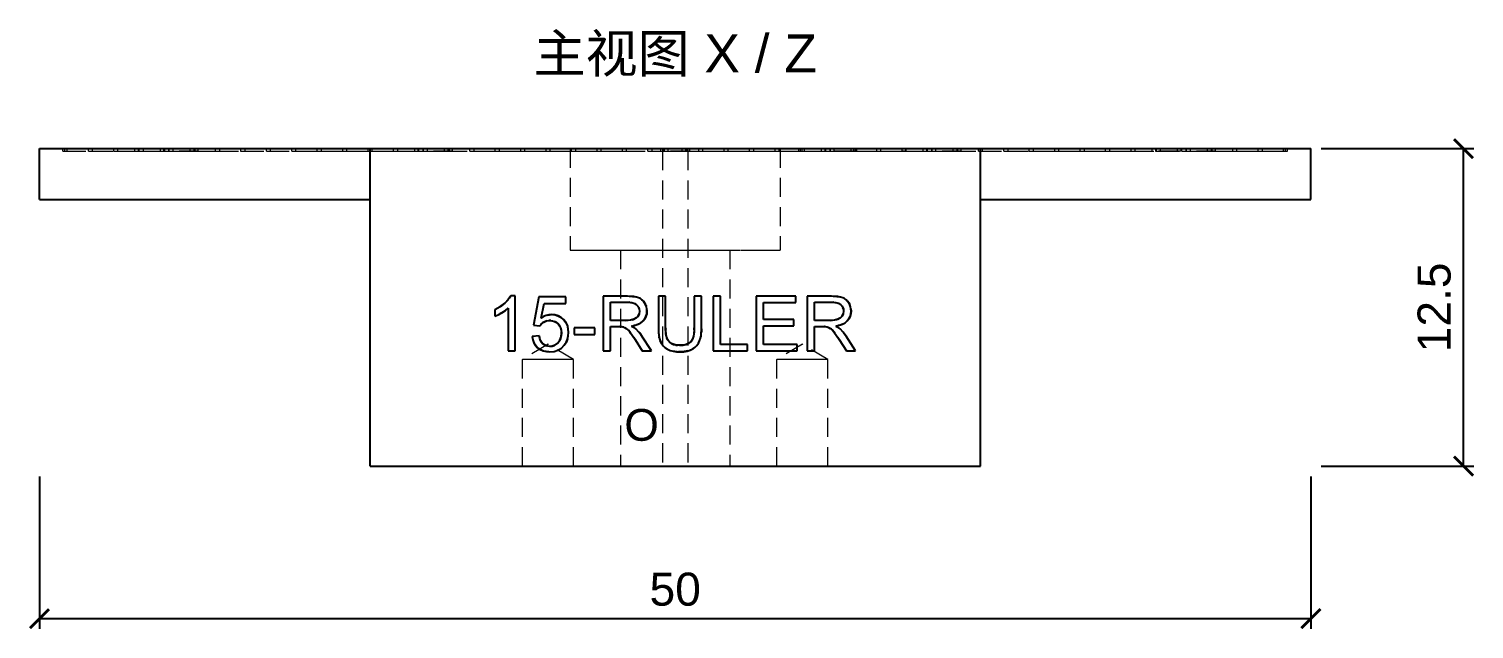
# Model space of a CAD drawing. Header units: millimetres. Extents: x 11 to 336, y 32 to 137.
# Drawn here: x 55.1 to 111.9, y 82.3 to 106 of the extents above; entities that cross this region are included whole.
import ezdxf
from ezdxf.enums import TextEntityAlignment as Align

# ---------------------------------------------------------------- set-up
doc = ezdxf.new("R2010")
doc.units = ezdxf.units.MM
doc.linetypes.add('WP_HIDDEN', pattern=[2.3, 1.5, -0.8])
for name, color, linetype, lineweight in [('ANNOTATIONS', 7, 'CONTINUOUS', 18), ('DIMENSIONS', 7, 'CONTINUOUS', 18), ('HIDDEN', 7, 'WP_HIDDEN', 13), ('VISIBLE', 7, 'CONTINUOUS', 25)]:
    doc.layers.add(name, color=color, linetype=linetype, lineweight=lineweight)
doc.styles.add('CJK', font='Arial Unicode.ttf')
doc.styles.add('OpenSansCondensed-Light', font='OpenSansCondensed-Light.ttf')
doc.dimstyles.new('EZDXF', dxfattribs={"dimtxt": 0.25, "dimasz": 0.175, "dimexe": 0.375, "dimexo": 0.125, "dimgap": 0.1, "dimtad": 1, "dimlfac": 100, "dimzin": 12, "dimdsep": 46, "dimtxsty": 'OpenSansCondensed-Light', "dimblk": 'ARCHTICK', "dimcen": 2.5, "dimazin": 3, "dimtfac": 0.5, "dimtmove": 2, "dimatfit": 3})

# ---------------------------------------------------------------- blocks, each defined once
blk = doc.blocks.new('_ARCHTICK')
at = {"color": 0, "linetype": 'BYBLOCK', "const_width": 0.15}
blk.add_lwpolyline([(-0.5, -0.5), (0.5, 0.5)], dxfattribs=at)

msp = doc.modelspace()

# ---------------------------------------------------------------- linework, layer by layer
at = {"layer": 'HIDDEN', "ltscale": 0.5}
for p, q in [((56.5, 101.25), (56.425, 101.25)), ((56.575, 101.25), (56.425, 101.25)), ((56.425, 101.15), (56.425, 101.25)), ((80.0101, 101.25), (56.5, 101.25)), ((56.5, 101.15), (56.5, 101.25)), ((57.425, 101.25), (56.575, 101.25)), ((56.575, 101.25), (56.575, 101.15)), ((57.575, 101.25), (57.425, 101.25)), ((57.425, 101.15), (57.425, 101.25)), ((58.425, 101.25), (57.575, 101.25)), ((57.575, 101.25), (57.575, 101.15)), ((58.575, 101.25), (58.425, 101.25)), ((58.425, 101.15), (58.425, 101.25)), ((59.425, 101.25), (58.575, 101.25)), ((58.575, 101.25), (58.575, 101.15)), ((60.255, 101.25), (59.255, 101.25)), ((60.395, 101.25), (59.255, 101.25)), ((59.255, 101.15), (59.255, 101.25)), ((60.395, 101.25), (59.395, 101.25)), ((59.395, 101.15), (59.395, 101.25)), ((59.575, 101.25), (59.425, 101.25)), ((59.425, 101.15), (59.425, 101.25)), ((60.425, 101.25), (59.575, 101.25)), ((59.575, 101.25), (59.575, 101.15)), ((60.255, 101.15), (60.255, 101.25)), ((60.395, 101.15), (60.395, 101.25)), ((60.575, 101.25), (60.425, 101.25)), ((60.425, 101.15), (60.425, 101.25)), ((61.425, 101.25), (60.575, 101.25)), ((60.575, 101.25), (60.575, 101.15)), ((61.745, 101.25), (60.605, 101.25)), ((60.605, 101.15), (60.605, 101.25)), ((60.745, 101.25), (60.745, 101.15)), ((61.605, 101.25), (60.745, 101.25)), ((61.575, 101.25), (61.425, 101.25)), ((61.425, 101.15), (61.425, 101.25)), ((62.425, 101.25), (61.575, 101.25)), ((61.575, 101.25), (61.575, 101.15)), ((61.605, 101.25), (61.605, 101.15)), ((61.745, 101.15), (61.745, 101.25)), ((62.575, 101.25), (62.425, 101.25)), ((62.425, 101.15), (62.425, 101.25)), ((63.425, 101.25), (62.575, 101.25)), ((62.575, 101.25), (62.575, 101.15)), ((63.575, 101.25), (63.425, 101.25)), ((63.425, 101.15), (63.425, 101.25)), ((64.425, 101.25), (63.575, 101.25)), ((63.575, 101.25), (63.575, 101.15)), ((64.575, 101.25), (64.425, 101.25)), ((64.425, 101.15), (64.425, 101.25)), ((65.425, 101.25), (64.575, 101.25)), ((64.575, 101.25), (64.575, 101.15)), ((65.575, 101.25), (65.425, 101.25)), ((65.425, 101.15), (65.425, 101.25)), ((66.425, 101.25), (65.575, 101.25)), ((65.575, 101.25), (65.575, 101.15)), ((66.575, 101.25), (66.425, 101.25)), ((66.425, 101.15), (66.425, 101.25)), ((67.425, 101.25), (66.575, 101.25)), ((66.575, 101.25), (66.575, 101.15)), ((67.575, 101.25), (67.425, 101.25)), ((67.425, 101.15), (67.425, 101.25)), ((68.425, 101.25), (67.575, 101.25)), ((67.575, 101.25), (67.575, 101.15)), ((68.575, 101.25), (68.425, 101.25)), ((68.425, 101.15), (68.425, 101.25)), ((68.5, 99.25), (68.5, 101.25)), ((69.425, 101.25), (68.575, 101.25)), ((68.575, 101.25), (68.575, 101.15)), ((69.575, 101.25), (69.425, 101.25)), ((69.425, 101.15), (69.425, 101.25)), ((70.425, 101.25), (69.575, 101.25)), ((69.575, 101.25), (69.575, 101.15)), ((70.395, 101.25), (70.255, 101.25)), ((70.255, 101.15), (70.255, 101.25)), ((70.395, 101.15), (70.395, 101.25)), ((70.575, 101.25), (70.425, 101.25)), ((70.425, 101.15), (70.425, 101.25)), ((71.425, 101.25), (70.575, 101.25)), ((70.575, 101.25), (70.575, 101.15)), ((71.745, 101.25), (70.605, 101.25)), ((70.605, 101.15), (70.605, 101.25)), ((70.745, 101.25), (70.745, 101.15)), ((71.605, 101.25), (70.745, 101.25)), ((71.575, 101.25), (71.425, 101.25)), ((71.425, 101.15), (71.425, 101.25)), ((71.57071, 101.25), (71.42929, 101.25)), ((80.08288, 101.25), (71.42929, 101.25)), ((71.42929, 101.15), (71.42929, 101.25)), ((80.2243, 101.25), (71.57071, 101.25)), ((71.57071, 101.15), (71.57071, 101.25)), ((72.425, 101.25), (71.575, 101.25)), ((71.575, 101.25), (71.575, 101.15)), ((71.605, 101.25), (71.605, 101.15)), ((71.745, 101.15), (71.745, 101.25)), ((72.575, 101.25), (72.425, 101.25)), ((72.425, 101.15), (72.425, 101.25)), ((73.425, 101.25), (72.575, 101.25)), ((72.575, 101.25), (72.575, 101.15)), ((73.575, 101.25), (73.425, 101.25)), ((73.425, 101.15), (73.425, 101.25)), ((74.425, 101.25), (73.575, 101.25)), ((73.575, 101.25), (73.575, 101.15)), ((74.575, 101.25), (74.425, 101.25)), ((74.425, 101.15), (74.425, 101.25)), ((75.425, 101.25), (74.575, 101.25)), ((74.575, 101.25), (74.575, 101.15)), ((75.575, 101.25), (75.425, 101.25)), ((75.425, 101.15), (75.425, 101.25)), ((76.425, 101.25), (75.575, 101.25)), ((75.575, 101.25), (75.575, 101.15)), ((76.375, 101.25), (76.375, 97.25)), ((76.575, 101.25), (76.425, 101.25)), ((76.425, 101.15), (76.425, 101.25)), ((77.425, 101.25), (76.575, 101.25)), ((76.575, 101.25), (76.575, 101.15)), ((77.575, 101.25), (77.425, 101.25)), ((77.425, 101.15), (77.425, 101.25)), ((78.425, 101.25), (77.575, 101.25)), ((77.575, 101.25), (77.575, 101.15)), ((78.575, 101.25), (78.425, 101.25)), ((78.425, 101.15), (78.425, 101.25)), ((79.425, 101.25), (78.575, 101.25)), ((78.575, 101.25), (78.575, 101.15)), ((79.575, 101.25), (79.425, 101.25)), ((79.425, 101.15), (79.425, 101.25)), ((80.0101, 101.25), (79.575, 101.25)), ((79.575, 101.25), (79.575, 101.15)), ((81.07, 101.25), (79.93, 101.25)), ((79.93, 101.15), (79.93, 101.25)), ((80.0101, 101.15), (80.0101, 101.25)), ((80.07, 101.15), (80.07, 101.25)), ((80.93, 101.25), (80.07, 101.25)), ((80.08288, 101.15), (80.08288, 101.25)), ((80.2243, 101.15), (80.2243, 101.25)), ((81.425, 101.25), (80.7757, 101.25)), ((80.7757, 101.15), (80.7757, 101.25)), ((80.91712, 101.15), (80.91712, 101.25)), ((81.425, 101.25), (80.91712, 101.25)), ((80.93, 101.25), (80.93, 101.15)), ((104.5, 101.25), (80.9899, 101.25)), ((80.9899, 101.15), (80.9899, 101.25)), ((81.425, 101.25), (80.9899, 101.25)), ((81.07, 101.15), (81.07, 101.25)), ((81.575, 101.25), (81.425, 101.25)), ((81.425, 101.15), (81.425, 101.25)), ((89.42929, 101.25), (81.575, 101.25)), ((89.57071, 101.25), (81.575, 101.25)), ((82.425, 101.25), (81.575, 101.25)), ((81.575, 101.25), (81.575, 101.15)), ((82.575, 101.25), (82.425, 101.25)), ((82.425, 101.15), (82.425, 101.25)), ((83.425, 101.25), (82.575, 101.25)), ((82.575, 101.25), (82.575, 101.15)), ((83.575, 101.25), (83.425, 101.25)), ((83.425, 101.15), (83.425, 101.25)), ((84.425, 101.25), (83.575, 101.25)), ((83.575, 101.25), (83.575, 101.15)), ((84.575, 101.25), (84.425, 101.25)), ((84.425, 101.15), (84.425, 101.25)), ((85.425, 101.25), (84.575, 101.25)), ((84.575, 101.25), (84.575, 101.15)), ((84.625, 101.25), (84.625, 97.25)), ((86.255, 101.25), (85.355, 101.25)), ((85.495, 101.25), (85.355, 101.25)), ((85.355, 101.15), (85.355, 101.25)), ((85.575, 101.25), (85.425, 101.25)), ((85.425, 101.15), (85.425, 101.25)), ((86.255, 101.25), (85.495, 101.25)), ((85.495, 101.15), (85.495, 101.25)), ((86.425, 101.25), (85.575, 101.25)), ((85.575, 101.25), (85.575, 101.15)), ((86.395, 101.25), (86.255, 101.25)), ((86.255, 101.15), (86.255, 101.25)), ((86.395, 101.15), (86.395, 101.25)), ((86.575, 101.25), (86.425, 101.25)), ((86.425, 101.15), (86.425, 101.25)), ((87.425, 101.25), (86.575, 101.25)), ((86.575, 101.25), (86.575, 101.15)), ((87.505, 101.25), (86.605, 101.25)), ((87.645, 101.25), (86.605, 101.25)), ((86.605, 101.15), (86.605, 101.25)), ((87.645, 101.25), (86.745, 101.25)), ((86.745, 101.15), (86.745, 101.25)), ((87.575, 101.25), (87.425, 101.25)), ((87.425, 101.15), (87.425, 101.25)), ((87.505, 101.25), (87.505, 101.15)), ((88.425, 101.25), (87.575, 101.25)), ((87.575, 101.25), (87.575, 101.15)), ((87.645, 101.15), (87.645, 101.25)), ((88.575, 101.25), (88.425, 101.25)), ((88.425, 101.15), (88.425, 101.25)), ((89.425, 101.25), (88.575, 101.25)), ((88.575, 101.25), (88.575, 101.15)), ((89.575, 101.25), (89.425, 101.25)), ((89.425, 101.15), (89.425, 101.25)), ((89.57071, 101.25), (89.42929, 101.25)), ((89.42929, 101.15), (89.42929, 101.25)), ((89.57071, 101.15), (89.57071, 101.25)), ((90.425, 101.25), (89.575, 101.25)), ((89.575, 101.25), (89.575, 101.15)), ((90.395, 101.25), (90.255, 101.25)), ((90.255, 101.15), (90.255, 101.25)), ((90.395, 101.15), (90.395, 101.25)), ((90.575, 101.25), (90.425, 101.25)), ((90.425, 101.15), (90.425, 101.25)), ((91.425, 101.25), (90.575, 101.25)), ((90.575, 101.25), (90.575, 101.15)), ((91.745, 101.25), (90.605, 101.25)), ((90.605, 101.15), (90.605, 101.25)), ((90.745, 101.15), (90.745, 101.25)), ((91.605, 101.25), (90.745, 101.25)), ((91.575, 101.25), (91.425, 101.25)), ((91.425, 101.15), (91.425, 101.25)), ((92.425, 101.25), (91.575, 101.25)), ((91.575, 101.25), (91.575, 101.15)), ((91.605, 101.25), (91.605, 101.15)), ((91.745, 101.15), (91.745, 101.25)), ((92.575, 101.25), (92.425, 101.25)), ((92.425, 101.15), (92.425, 101.25)), ((92.5, 99.25), (92.5, 101.25)), ((93.425, 101.25), (92.575, 101.25)), ((92.575, 101.25), (92.575, 101.15)), ((93.575, 101.25), (93.425, 101.25)), ((93.425, 101.15), (93.425, 101.25)), ((94.425, 101.25), (93.575, 101.25)), ((93.575, 101.25), (93.575, 101.15)), ((94.575, 101.25), (94.425, 101.25)), ((94.425, 101.15), (94.425, 101.25)), ((95.425, 101.25), (94.575, 101.25)), ((94.575, 101.25), (94.575, 101.15)), ((95.575, 101.25), (95.425, 101.25)), ((95.425, 101.15), (95.425, 101.25)), ((96.425, 101.25), (95.575, 101.25)), ((95.575, 101.25), (95.575, 101.15)), ((96.575, 101.25), (96.425, 101.25)), ((96.425, 101.15), (96.425, 101.25)), ((97.425, 101.25), (96.575, 101.25)), ((96.575, 101.25), (96.575, 101.15)), ((97.575, 101.25), (97.425, 101.25)), ((97.425, 101.15), (97.425, 101.25)), ((98.425, 101.25), (97.575, 101.25)), ((97.575, 101.25), (97.575, 101.15)), ((98.575, 101.25), (98.425, 101.25)), ((98.425, 101.15), (98.425, 101.25)), ((99.425, 101.25), (98.575, 101.25)), ((98.575, 101.25), (98.575, 101.15)), ((100.255, 101.25), (99.255, 101.25)), ((100.395, 101.25), (99.255, 101.25)), ((99.255, 101.15), (99.255, 101.25)), ((100.395, 101.25), (99.395, 101.25)), ((99.395, 101.15), (99.395, 101.25)), ((99.575, 101.25), (99.425, 101.25)), ((99.425, 101.15), (99.425, 101.25)), ((100.425, 101.25), (99.575, 101.25)), ((99.575, 101.25), (99.575, 101.15)), ((100.255, 101.15), (100.255, 101.25)), ((100.395, 101.15), (100.395, 101.25)), ((100.575, 101.25), (100.425, 101.25)), ((100.425, 101.15), (100.425, 101.25)), ((101.425, 101.25), (100.575, 101.25)), ((100.575, 101.25), (100.575, 101.15)), ((101.745, 101.25), (100.605, 101.25)), ((100.605, 101.15), (100.605, 101.25)), ((100.745, 101.25), (100.745, 101.15)), ((101.605, 101.25), (100.745, 101.25)), ((101.575, 101.25), (101.425, 101.25)), ((101.425, 101.15), (101.425, 101.25)), ((102.425, 101.25), (101.575, 101.25)), ((101.575, 101.25), (101.575, 101.15)), ((101.605, 101.25), (101.605, 101.15)), ((101.745, 101.15), (101.745, 101.25)), ((102.575, 101.25), (102.425, 101.25)), ((102.425, 101.15), (102.425, 101.25)), ((103.425, 101.25), (102.575, 101.25)), ((102.575, 101.25), (102.575, 101.15)), ((103.575, 101.25), (103.425, 101.25)), ((103.425, 101.15), (103.425, 101.25)), ((104.425, 101.25), (103.575, 101.25)), ((103.575, 101.25), (103.575, 101.15)), ((104.575, 101.25), (104.425, 101.25)), ((104.425, 101.15), (104.425, 101.25)), ((104.575, 101.25), (104.5, 101.25)), ((104.5, 101.15), (104.5, 101.25)), ((104.575, 101.15), (104.575, 101.25)), ((56.425, 101.15), (56.575, 101.15)), ((56.425, 101.15), (56.5, 101.15)), ((56.5, 101.15), (80.0101, 101.15)), ((56.575, 101.15), (57.425, 101.15)), ((57.425, 101.15), (57.575, 101.15)), ((57.575, 101.15), (58.425, 101.15)), ((58.425, 101.15), (58.575, 101.15)), ((58.575, 101.15), (59.425, 101.15)), ((59.255, 101.15), (60.255, 101.15)), ((59.255, 101.15), (60.395, 101.15)), ((59.395, 101.15), (60.395, 101.15)), ((59.425, 101.15), (59.575, 101.15)), ((59.575, 101.15), (60.425, 101.15)), ((60.425, 101.15), (60.575, 101.15)), ((60.575, 101.15), (61.425, 101.15)), ((61.745, 101.15), (60.605, 101.15)), ((60.745, 101.15), (61.605, 101.15)), ((61.425, 101.15), (61.575, 101.15)), ((61.575, 101.15), (62.425, 101.15)), ((62.425, 101.15), (62.575, 101.15)), ((62.575, 101.15), (63.425, 101.15)), ((63.425, 101.15), (63.575, 101.15)), ((63.575, 101.15), (64.425, 101.15)), ((64.425, 101.15), (64.575, 101.15)), ((64.575, 101.15), (65.425, 101.15)), ((65.425, 101.15), (65.575, 101.15)), ((65.575, 101.15), (66.425, 101.15)), ((66.425, 101.15), (66.575, 101.15)), ((66.575, 101.15), (67.425, 101.15)), ((67.425, 101.15), (67.575, 101.15)), ((67.575, 101.15), (68.425, 101.15)), ((68.425, 101.15), (68.575, 101.15)), ((68.575, 101.15), (69.425, 101.15)), ((69.425, 101.15), (69.575, 101.15)), ((69.575, 101.15), (70.425, 101.15)), ((70.255, 101.15), (70.395, 101.15)), ((70.425, 101.15), (70.575, 101.15)), ((70.575, 101.15), (71.425, 101.15)), ((71.745, 101.15), (70.605, 101.15)), ((70.745, 101.15), (71.605, 101.15)), ((71.425, 101.15), (71.575, 101.15)), ((71.42929, 101.15), (80.08288, 101.15)), ((71.57071, 101.15), (71.42929, 101.15)), ((71.57071, 101.15), (80.2243, 101.15)), ((71.575, 101.15), (72.425, 101.15)), ((72.425, 101.15), (72.575, 101.15)), ((72.575, 101.15), (73.425, 101.15)), ((73.425, 101.15), (73.575, 101.15)), ((73.575, 101.15), (74.425, 101.15)), ((74.425, 101.15), (74.575, 101.15)), ((74.575, 101.15), (75.425, 101.15)), ((75.425, 101.15), (75.575, 101.15)), ((75.575, 101.15), (76.425, 101.15)), ((76.425, 101.15), (76.575, 101.15)), ((76.575, 101.15), (77.425, 101.15)), ((77.425, 101.15), (77.575, 101.15)), ((77.575, 101.15), (78.425, 101.15)), ((78.425, 101.15), (78.575, 101.15)), ((78.575, 101.15), (79.425, 101.15)), ((79.425, 101.15), (79.575, 101.15)), ((79.575, 101.15), (80.0101, 101.15)), ((81.07, 101.15), (79.93, 101.15)), ((80, 101.15), (80, 88.75)), ((80.07, 101.15), (80.93, 101.15)), ((80.7757, 101.15), (81.425, 101.15)), ((80.91712, 101.15), (81.425, 101.15)), ((80.9899, 101.15), (104.5, 101.15)), ((80.9899, 101.15), (81.425, 101.15)), ((81, 101.15), (81, 88.75)), ((81.425, 101.15), (81.575, 101.15)), ((81.575, 101.15), (82.425, 101.15)), ((81.575, 101.15), (89.57071, 101.15)), ((81.575, 101.15), (89.42929, 101.15)), ((82.425, 101.15), (82.575, 101.15)), ((82.575, 101.15), (83.425, 101.15)), ((83.425, 101.15), (83.575, 101.15)), ((83.575, 101.15), (84.425, 101.15)), ((84.425, 101.15), (84.575, 101.15)), ((84.575, 101.15), (85.425, 101.15)), ((85.355, 101.15), (85.495, 101.15)), ((85.355, 101.15), (86.255, 101.15)), ((85.425, 101.15), (85.575, 101.15)), ((85.495, 101.15), (86.255, 101.15)), ((85.575, 101.15), (86.425, 101.15)), ((86.255, 101.15), (86.395, 101.15)), ((86.425, 101.15), (86.575, 101.15)), ((86.575, 101.15), (87.425, 101.15)), ((87.505, 101.15), (86.605, 101.15)), ((86.605, 101.15), (87.645, 101.15)), ((87.645, 101.15), (86.745, 101.15)), ((87.425, 101.15), (87.575, 101.15)), ((87.575, 101.15), (88.425, 101.15)), ((88.425, 101.15), (88.575, 101.15)), ((88.575, 101.15), (89.425, 101.15)), ((89.425, 101.15), (89.575, 101.15)), ((89.57071, 101.15), (89.42929, 101.15)), ((89.575, 101.15), (90.425, 101.15)), ((90.255, 101.15), (90.395, 101.15)), ((90.425, 101.15), (90.575, 101.15)), ((90.575, 101.15), (91.425, 101.15)), ((91.745, 101.15), (90.605, 101.15)), ((90.745, 101.15), (91.605, 101.15)), ((91.425, 101.15), (91.575, 101.15)), ((91.575, 101.15), (92.425, 101.15)), ((92.425, 101.15), (92.575, 101.15)), ((92.575, 101.15), (93.425, 101.15)), ((93.425, 101.15), (93.575, 101.15)), ((93.575, 101.15), (94.425, 101.15)), ((94.425, 101.15), (94.575, 101.15)), ((94.575, 101.15), (95.425, 101.15)), ((95.425, 101.15), (95.575, 101.15)), ((95.575, 101.15), (96.425, 101.15)), ((96.425, 101.15), (96.575, 101.15)), ((96.575, 101.15), (97.425, 101.15)), ((97.425, 101.15), (97.575, 101.15)), ((97.575, 101.15), (98.425, 101.15)), ((98.425, 101.15), (98.575, 101.15)), ((98.575, 101.15), (99.425, 101.15)), ((100.255, 101.15), (99.255, 101.15)), ((100.395, 101.15), (99.255, 101.15)), ((99.395, 101.15), (100.395, 101.15)), ((99.425, 101.15), (99.575, 101.15)), ((99.575, 101.15), (100.425, 101.15)), ((100.425, 101.15), (100.575, 101.15)), ((100.575, 101.15), (101.425, 101.15)), ((101.745, 101.15), (100.605, 101.15)), ((100.745, 101.15), (101.605, 101.15)), ((101.425, 101.15), (101.575, 101.15)), ((101.575, 101.15), (102.425, 101.15)), ((102.425, 101.15), (102.575, 101.15)), ((102.575, 101.15), (103.425, 101.15)), ((103.425, 101.15), (103.575, 101.15)), ((103.575, 101.15), (104.425, 101.15)), ((104.425, 101.15), (104.575, 101.15)), ((104.5, 101.15), (104.575, 101.15)), ((78.35, 97.25), (78.35, 88.75)), ((82.65, 97.25), (82.65, 88.75)), ((75.5, 93.55386), (74.495, 92.95)), ((76.505, 92.95), (75.5, 93.55386)), ((85.5, 93.55386), (84.495, 92.95)), ((86.505, 92.95), (85.5, 93.55386)), ((74.495, 88.75), (74.495, 92.95)), ((76.505, 88.75), (76.505, 92.95)), ((84.495, 88.75), (84.495, 92.95)), ((86.505, 88.75), (86.505, 92.95))]:
    msp.add_line(p, q, dxfattribs=at)
for points in [[(76.375, 101.25), (76.47842, 101.25), (76.7835, 101.25), (77.27495, 101.25), (77.9281, 101.25), (78.71023, 101.25), (79.5821, 101.25), (80.5, 101.25), (81.4179, 101.25), (82.28977, 101.25), (83.0719, 101.25), (83.72505, 101.25), (84.2165, 101.25), (84.52158, 101.25), (84.625, 101.25)], [(80.0101, 101.25), (80.02877, 101.25), (80.0566, 101.25), (80.09305, 101.25), (80.13741, 101.25), (80.18881, 101.25), (80.24627, 101.25), (80.30866, 101.25), (80.37477, 101.25), (80.44331, 101.25), (80.51295, 101.25), (80.58234, 101.25), (80.65013, 101.25), (80.71501, 101.25), (80.7757, 101.25)], [(80.08288, 101.25), (80.0755, 101.25), (80.06844, 101.25), (80.0617, 101.25), (80.05529, 101.25), (80.04921, 101.25), (80.04346, 101.25), (80.03806, 101.25), (80.033, 101.25), (80.0283, 101.25), (80.02394, 101.25), (80.01994, 101.25), (80.0163, 101.25), (80.01302, 101.25), (80.0101, 101.25)], [(80.9899, 101.25), (80.97123, 101.25), (80.9434, 101.25), (80.90695, 101.25), (80.86259, 101.25), (80.81119, 101.25), (80.75373, 101.25), (80.69134, 101.25), (80.62523, 101.25), (80.55669, 101.25), (80.48705, 101.25), (80.41766, 101.25), (80.34987, 101.25), (80.28499, 101.25), (80.2243, 101.25)], [(80.91712, 101.25), (80.9245, 101.25), (80.93156, 101.25), (80.9383, 101.25), (80.94471, 101.25), (80.95079, 101.25), (80.95654, 101.25), (80.96194, 101.25), (80.967, 101.25), (80.9717, 101.25), (80.97606, 101.25), (80.98006, 101.25), (80.9837, 101.25), (80.98698, 101.25), (80.9899, 101.25)], [(80, 101.15), (80.00005, 101.15), (80.00021, 101.15), (80.00047, 101.15), (80.00083, 101.15), (80.00129, 101.15), (80.00186, 101.15), (80.00253, 101.15), (80.00331, 101.15), (80.00418, 101.15), (80.00516, 101.15), (80.00624, 101.15), (80.00743, 101.15), (80.00871, 101.15), (80.0101, 101.15)], [(80.08288, 101.15), (80.09098, 101.15), (80.09942, 101.15), (80.10819, 101.15), (80.11729, 101.15), (80.1267, 101.15), (80.13642, 101.15), (80.14645, 101.15), (80.15676, 101.15), (80.16736, 101.15), (80.17823, 101.15), (80.18938, 101.15), (80.20077, 101.15), (80.21242, 101.15), (80.2243, 101.15)], [(80.91712, 101.15), (80.90902, 101.15), (80.90058, 101.15), (80.89181, 101.15), (80.88271, 101.15), (80.8733, 101.15), (80.86358, 101.15), (80.85355, 101.15), (80.84324, 101.15), (80.83264, 101.15), (80.82177, 101.15), (80.81062, 101.15), (80.79923, 101.15), (80.78758, 101.15), (80.7757, 101.15)], [(80.9899, 101.15), (80.99129, 101.15), (80.99257, 101.15), (80.99376, 101.15), (80.99484, 101.15), (80.99582, 101.15), (80.99669, 101.15), (80.99747, 101.15), (80.99814, 101.15), (80.99871, 101.15), (80.99917, 101.15), (80.99953, 101.15), (80.99979, 101.15), (80.99995, 101.15), (81, 101.15)], [(76.375, 97.25), (76.47842, 97.25), (76.7835, 97.25), (77.27495, 97.25), (77.9281, 97.25), (78.71023, 97.25), (79.5821, 97.25), (80.5, 97.25), (81.4179, 97.25), (82.28977, 97.25), (83.0719, 97.25), (83.72505, 97.25), (84.2165, 97.25), (84.52158, 97.25), (84.625, 97.25)], [(78.35, 97.25), (78.4039, 97.25), (78.56292, 97.25), (78.81906, 97.25), (79.1595, 97.25), (79.56715, 97.25), (80.02158, 97.25), (80.5, 97.25), (80.97842, 97.25), (81.43285, 97.25), (81.8405, 97.25), (82.18094, 97.25), (82.43708, 97.25), (82.5961, 97.25), (82.65, 97.25)], [(73.40695, 94.90919), (73.605, 95.01815)], [(73.93601, 94.97238), (73.85346, 94.90209), (73.75321, 94.83181)], [(73.93857, 95.31043), (73.98448, 95.37216)], [(78.62111, 95.44118), (78.6833, 95.44047)], [(78.68643, 95.2018), (78.63287, 95.20311)], [(78.89356, 95.16), (78.80626, 95.18686), (78.70219, 95.20087)], [(78.93794, 95.41652), (79.05905, 95.38313)], [(79.03631, 95.04594), (78.98337, 95.10464)], [(79.06924, 94.98638), (79.05316, 95.01934)], [(79.05905, 95.38313), (79.17758, 95.31618)], [(79.09432, 94.85334), (79.08077, 94.95354)], [(79.18057, 95.31383), (79.19059, 95.30565)], [(79.33087, 95.1181), (79.34566, 95.0838)], [(79.35831, 95.04855), (79.37679, 94.97651)], [(86.64957, 95.44118), (86.71176, 95.44047)], [(86.71489, 95.2018), (86.66132, 95.20311)], [(86.92201, 95.16), (86.83472, 95.18686), (86.73064, 95.20087)], [(86.96639, 95.41652), (87.08751, 95.38313)], [(87.06476, 95.04594), (87.01182, 95.10464)], [(87.0977, 94.98638), (87.08162, 95.01934)], [(87.08751, 95.38313), (87.20604, 95.31618)], [(87.12278, 94.85334), (87.10922, 94.95354)], [(87.20902, 95.31383), (87.21905, 95.30565)], [(87.36265, 95.11089), (87.39305, 95.02787), (87.41106, 94.94058)], [(73.55396, 94.7182), (73.40695, 94.65347)], [(73.60551, 94.74507), (73.568, 94.72534)], [(75.3007, 94.4023), (75.2454, 94.35881)], [(75.29997, 94.62443), (75.38393, 94.66507), (75.46958, 94.69374)], [(75.52544, 94.48004), (75.45261, 94.46905)], [(75.75053, 94.44936), (75.68139, 94.46992), (75.60608, 94.48023)], [(75.63634, 94.7152), (75.67694, 94.71416)], [(76.05256, 94.57378), (76.11249, 94.51974)], [(78.65265, 94.49267), (78.82261, 94.51637)], [(78.90636, 94.54636), (78.9619, 94.57984)], [(79.17168, 94.40682), (79.05559, 94.34028)], [(79.07629, 94.74116), (79.09432, 94.85334)], [(86.6811, 94.49267), (86.85107, 94.51637)], [(86.93482, 94.54636), (86.99036, 94.57984)], [(87.20014, 94.40682), (87.08405, 94.34028)], [(87.10475, 94.74116), (87.12278, 94.85334)], [(74.93508, 93.62592), (74.8983, 93.73294), (74.87802, 93.85107)], [(75.16755, 93.81308), (75.19844, 93.71629), (75.24212, 93.63528)], [(75.22098, 94.33452), (75.17341, 94.27285)], [(76.02474, 94.03392), (76.00798, 94.14965), (75.97079, 94.25002)], [(76.30648, 94.01713), (76.29603, 93.8772), (76.26469, 93.74699)], [(76.26564, 94.27549), (76.29627, 94.15219), (76.30648, 94.01713)], [(78.32815, 94.24293), (78.28163, 94.24345)], [(78.35262, 94.24214), (78.34436, 94.24245)], [(78.37392, 94.24104), (78.37002, 94.24127)], [(78.39797, 94.23919), (78.39391, 94.23956)], [(78.40192, 94.2388), (78.39797, 94.23919)], [(78.44035, 94.23317), (78.41037, 94.23789)], [(78.46673, 94.22569), (78.44035, 94.23317)], [(78.53579, 94.19622), (78.48411, 94.21964)], [(78.63032, 94.12733), (78.61663, 94.14002)], [(78.65902, 94.09805), (78.63493, 94.12285)], [(78.87083, 93.81176), (78.75972, 93.9728)], [(78.86871, 94.28192), (78.7813, 94.26697)], [(78.86302, 94.22376), (78.89113, 94.20643)], [(78.90565, 94.19675), (78.90566, 94.19674)], [(78.90918, 94.19431), (78.90918, 94.19431)], [(78.91264, 94.19187), (78.95324, 94.15969)], [(78.95324, 94.15969), (79.08626, 94.01673)], [(79.08627, 94.01673), (79.09413, 94.00689)], [(79.8698, 93.83371), (79.84701, 94.0017), (79.83941, 94.19643)], [(79.90559, 93.69872), (79.87571, 93.80547)], [(80.12497, 94.14688), (80.14494, 93.90444)], [(80.14494, 93.90444), (80.16275, 93.82554)], [(81.14159, 93.68249), (81.18379, 93.76025), (81.21548, 93.85867), (81.23667, 93.97776), (81.24736, 94.11751)], [(81.50412, 93.83726), (81.46039, 93.68059)], [(81.52891, 94.03677), (81.50777, 93.85681)], [(81.53387, 94.19643), (81.53357, 94.15584)], [(86.35661, 94.24293), (86.31009, 94.24345)], [(86.38107, 94.24214), (86.37282, 94.24245)], [(86.40238, 94.24104), (86.39848, 94.24127)], [(86.42642, 94.23919), (86.42236, 94.23956)], [(86.43038, 94.2388), (86.42642, 94.23919)], [(86.4688, 94.23317), (86.43882, 94.23789)], [(86.49519, 94.22569), (86.4688, 94.23317)], [(86.56425, 94.19622), (86.51257, 94.21964)], [(86.65877, 94.12733), (86.64509, 94.14002)], [(86.68748, 94.09805), (86.66339, 94.12285)], [(86.89928, 93.81176), (86.78817, 93.9728)], [(86.89717, 94.28192), (86.80975, 94.26697)], [(86.89148, 94.22376), (86.91959, 94.20643)], [(86.9341, 94.19675), (86.93411, 94.19674)], [(86.93763, 94.19431), (86.93764, 94.19431)], [(86.9411, 94.19187), (86.9817, 94.15969)], [(86.9817, 94.15969), (87.11472, 94.01673)], [(87.11472, 94.01673), (87.12258, 94.00689)], [(75.15474, 93.36471), (75.09038, 93.4146)], [(75.45979, 93.4813), (75.57021, 93.4675)], [(75.57021, 93.25), (75.52964, 93.2508)], [(76.13601, 93.51159), (76.02294, 93.39714), (75.89095, 93.3154), (75.74004, 93.26635), (75.57021, 93.25)], [(75.89352, 93.61152), (75.96554, 93.7151)], [(80.19653, 93.35434), (80.06791, 93.44547), (80.01517, 93.50083), (79.97015, 93.56271)], [(80.36076, 93.28956), (80.27458, 93.3181), (80.19653, 93.35434)], [(80.21877, 93.70382), (80.25344, 93.65992)], [(80.26843, 93.64443), (80.35598, 93.57919)], [(80.3871, 93.28277), (80.3682, 93.28756)], [(80.51336, 93.52167), (80.52585, 93.51925)], [(80.59086, 93.25309), (80.57229, 93.25438)], [(80.5874, 93.51079), (80.6668, 93.50718)], [(80.60651, 93.25218), (80.59086, 93.25309)], [(80.63175, 93.25106), (80.60655, 93.25218)], [(81.07789, 93.31192), (81.00027, 93.28677)], [(81.19512, 93.36977), (81.12171, 93.33031)], [(81.46039, 93.68059), (81.42538, 93.60542), (81.38047, 93.53622), (81.32567, 93.47298), (81.26097, 93.4157)], [(76.505, 92.95), (76.4798, 92.95), (76.40547, 92.95), (76.28574, 92.95), (76.12661, 92.95), (75.93605, 92.95), (75.72363, 92.95), (75.5, 92.95), (75.27637, 92.95), (75.06395, 92.95), (74.87339, 92.95), (74.71426, 92.95), (74.59453, 92.95), (74.5202, 92.95), (74.495, 92.95)], [(86.505, 92.95), (86.4798, 92.95), (86.40547, 92.95), (86.28574, 92.95), (86.12661, 92.95), (85.93605, 92.95), (85.72363, 92.95), (85.5, 92.95), (85.27637, 92.95), (85.06395, 92.95), (84.87339, 92.95), (84.71426, 92.95), (84.59453, 92.95), (84.5202, 92.95), (84.495, 92.95)], [(76.505, 88.75), (76.4798, 88.75), (76.40547, 88.75), (76.28574, 88.75), (76.12661, 88.75), (75.93605, 88.75), (75.72363, 88.75), (75.5, 88.75), (75.27637, 88.75), (75.06395, 88.75), (74.87339, 88.75), (74.71426, 88.75), (74.59453, 88.75), (74.5202, 88.75), (74.495, 88.75)], [(78.35, 88.75), (78.4039, 88.75), (78.56292, 88.75), (78.81906, 88.75), (79.1595, 88.75), (79.56715, 88.75), (80.02158, 88.75), (80.5, 88.75), (80.97842, 88.75), (81.43285, 88.75), (81.8405, 88.75), (82.18094, 88.75), (82.43708, 88.75), (82.5961, 88.75), (82.65, 88.75)], [(80, 88.75), (80.01254, 88.75), (80.04952, 88.75), (80.10908, 88.75), (80.18826, 88.75), (80.28306, 88.75), (80.38874, 88.75), (80.5, 88.75), (80.61126, 88.75), (80.71694, 88.75), (80.81174, 88.75), (80.89092, 88.75), (80.95048, 88.75), (80.98746, 88.75), (81, 88.75)], [(86.505, 88.75), (86.4798, 88.75), (86.40547, 88.75), (86.28574, 88.75), (86.12661, 88.75), (85.93605, 88.75), (85.72363, 88.75), (85.5, 88.75), (85.27637, 88.75), (85.06395, 88.75), (84.87339, 88.75), (84.71426, 88.75), (84.59453, 88.75), (84.5202, 88.75), (84.495, 88.75)]]:
    msp.add_lwpolyline(points, dxfattribs=at)
at = {"layer": 'VISIBLE'}
for p, q in [((55.5, 101.25), (68.5, 101.25)), ((55.5, 99.25), (55.5, 101.25)), ((68.5, 88.75), (68.5, 101.25)), ((68.5, 101.25), (92.5, 101.25)), ((92.5, 101.25), (105.5, 101.25)), ((92.5, 88.75), (92.5, 101.25)), ((105.5, 99.25), (105.5, 101.25)), ((55.5, 99.25), (68.5, 99.25)), ((92.5, 99.25), (105.5, 99.25)), ((73.40695, 94.90919), (73.40695, 94.65347)), ((73.93601, 94.97238), (73.93601, 93.28674)), ((74.20053, 95.45), (74.03006, 95.45)), ((74.20053, 93.28674), (74.20053, 95.45)), ((75.13373, 95.41179), (74.92505, 94.30518)), ((76.20508, 95.41179), (75.13373, 95.41179)), ((75.22926, 94.57999), (75.34536, 95.15902)), ((75.34536, 95.15902), (76.20508, 95.15902)), ((76.20508, 95.15902), (76.20508, 95.41179)), ((78.62111, 95.44118), (77.66587, 95.44118)), ((77.66587, 95.44118), (77.66587, 93.28674)), ((77.95097, 94.49035), (77.95097, 95.20311)), ((77.95097, 95.20311), (78.63287, 95.20311)), ((80.12452, 95.44118), (79.83941, 95.44118)), ((79.83941, 95.44118), (79.83941, 94.19643)), ((80.12452, 94.1979), (80.12452, 95.44118)), ((81.53387, 95.44118), (81.24876, 95.44118)), ((81.24876, 95.44118), (81.24876, 94.1979)), ((81.53387, 94.19643), (81.53387, 95.44118)), ((82.2819, 95.44118), (81.99679, 95.44118)), ((81.99679, 95.44118), (81.99679, 93.28674)), ((82.2819, 93.54098), (82.2819, 95.44118)), ((85.24609, 95.44118), (83.68831, 95.44118)), ((83.68831, 95.44118), (83.68831, 93.28674)), ((83.97341, 94.52709), (83.97341, 95.18694)), ((83.97341, 95.18694), (85.24609, 95.18694)), ((85.24609, 95.18694), (85.24609, 95.44118)), ((86.64957, 95.44118), (85.69432, 95.44118)), ((85.69432, 95.44118), (85.69432, 93.28674)), ((85.97943, 94.49035), (85.97943, 95.20311)), ((85.97943, 95.20311), (86.66132, 95.20311)), ((78.56379, 94.49035), (77.95097, 94.49035)), ((85.16526, 94.52709), (83.97341, 94.52709)), ((85.16526, 94.27432), (85.16526, 94.52709)), ((86.59225, 94.49035), (85.97943, 94.49035)), ((75.15578, 93.87458), (74.87802, 93.85107)), ((74.92505, 94.30518), (75.17341, 94.27285)), ((77.3352, 94.19937), (76.52251, 94.19937)), ((76.52251, 94.19937), (76.52251, 93.93337)), ((76.52251, 93.93337), (77.3352, 93.93337)), ((77.3352, 93.93337), (77.3352, 94.19937)), ((77.95097, 93.28674), (77.95097, 94.24345)), ((77.95097, 94.24345), (78.28163, 94.24345)), ((79.5646, 93.28674), (79.18985, 93.87311)), ((83.97341, 93.54098), (83.97341, 94.27432)), ((83.97341, 94.27432), (85.16526, 94.27432)), ((85.97943, 93.28674), (85.97943, 94.24345)), ((85.97943, 94.24345), (86.31009, 94.24345)), ((87.59305, 93.28674), (87.2183, 93.87311)), ((73.93601, 93.28674), (74.20053, 93.28674)), ((77.66587, 93.28674), (77.95097, 93.28674)), ((78.92091, 93.73497), (79.20601, 93.28674)), ((79.20601, 93.28674), (79.5646, 93.28674)), ((81.99679, 93.28674), (83.34295, 93.28674)), ((83.34295, 93.54098), (82.2819, 93.54098)), ((83.34295, 93.28674), (83.34295, 93.54098)), ((83.68831, 93.28674), (85.29606, 93.28674)), ((85.29606, 93.54098), (83.97341, 93.54098)), ((85.29606, 93.28674), (85.29606, 93.54098)), ((85.69432, 93.28674), (85.97943, 93.28674)), ((86.94937, 93.73497), (87.23447, 93.28674)), ((87.23447, 93.28674), (87.59305, 93.28674)), ((68.5, 88.75), (92.5, 88.75))]:
    msp.add_line(p, q, dxfattribs=at)
for points in [[(73.79492, 95.16196), (73.61406, 95.024), (73.40695, 94.90919)], [(73.605, 95.01815), (73.79492, 95.16196)], [(73.68544, 94.79015), (73.82475, 94.88064), (73.93601, 94.97238)], [(74.03006, 95.45), (73.93543, 95.30658), (73.79492, 95.16196)], [(73.79492, 95.16196), (73.93857, 95.31043)], [(73.98448, 95.37216), (74.03006, 95.45)], [(79.05905, 95.38313), (78.97229, 95.40927), (78.86939, 95.42735), (78.62111, 95.44118)], [(78.63287, 95.20311), (78.74195, 95.19726), (78.83754, 95.17925), (78.91836, 95.14848), (78.98337, 95.10464)], [(78.6833, 95.44047), (78.82072, 95.43274), (78.93794, 95.41652)], [(78.70219, 95.20087), (78.68643, 95.2018)], [(78.98337, 95.10464), (78.89356, 95.16)], [(78.98337, 95.10464), (79.03188, 95.05206), (79.06662, 94.99251), (79.08742, 94.92617), (79.09432, 94.85334)], [(79.05316, 95.01934), (79.03631, 95.04594)], [(79.2986, 95.17812), (79.25021, 95.2458), (79.19409, 95.30268), (79.13032, 95.3485), (79.05905, 95.38313)], [(79.08077, 94.95354), (79.06924, 94.98638)], [(79.17758, 95.31618), (79.18057, 95.31383)], [(79.19059, 95.30565), (79.24857, 95.24775), (79.2986, 95.17812)], [(79.38824, 94.85334), (79.38267, 94.94012), (79.36587, 95.0233), (79.33783, 95.10269), (79.2986, 95.17812)], [(79.2986, 95.17812), (79.33087, 95.1181)], [(79.34566, 95.0838), (79.35831, 95.04855)], [(79.37679, 94.97651), (79.38824, 94.85334)], [(87.08751, 95.38313), (87.00075, 95.40927), (86.89784, 95.42735), (86.64957, 95.44118)], [(86.66132, 95.20311), (86.7704, 95.19726), (86.86599, 95.17925), (86.94682, 95.14848), (87.01182, 95.10464)], [(86.71176, 95.44047), (86.84918, 95.43274), (86.96639, 95.41652)], [(86.73064, 95.20087), (86.71489, 95.2018)], [(87.01182, 95.10464), (86.92201, 95.16)], [(87.01182, 95.10464), (87.06033, 95.05206), (87.09507, 94.99251), (87.11588, 94.92617), (87.12278, 94.85334)], [(87.08162, 95.01934), (87.06476, 95.04594)], [(87.32705, 95.17812), (87.27867, 95.2458), (87.22255, 95.30268), (87.15878, 95.3485), (87.08751, 95.38313)], [(87.10922, 94.95354), (87.0977, 94.98638)], [(87.20604, 95.31618), (87.20902, 95.31383)], [(87.21905, 95.30565), (87.27703, 95.24775), (87.32705, 95.17812)], [(87.4167, 94.85334), (87.41112, 94.94012), (87.39433, 95.0233), (87.36629, 95.10269), (87.32705, 95.17812)], [(87.32705, 95.17812), (87.36265, 95.11089)], [(87.41106, 94.94058), (87.4167, 94.85334)], [(73.40695, 94.65347), (73.53925, 94.71089), (73.68544, 94.79015)], [(73.568, 94.72534), (73.55396, 94.7182)], [(73.68544, 94.79015), (73.60551, 94.74507)], [(73.75321, 94.83181), (73.68544, 94.79015)], [(75.17341, 94.27285), (75.24329, 94.35687), (75.33507, 94.42348)], [(75.2454, 94.35881), (75.22098, 94.33452)], [(75.63634, 94.7152), (75.5305, 94.70667), (75.42712, 94.6811), (75.3266, 94.63871), (75.22926, 94.57999)], [(75.22926, 94.57999), (75.29997, 94.62443)], [(75.33507, 94.42348), (75.3007, 94.4023)], [(75.33507, 94.42348), (75.44432, 94.46705), (75.5658, 94.48153)], [(75.45261, 94.46905), (75.33507, 94.42348)], [(75.46958, 94.69374), (75.5522, 94.70983), (75.63634, 94.7152)], [(75.5658, 94.48153), (75.52544, 94.48004)], [(75.5658, 94.48153), (75.66297, 94.47349), (75.75122, 94.44909), (75.82994, 94.40813), (75.89866, 94.35073)], [(75.60608, 94.48023), (75.5658, 94.48153)], [(76.11249, 94.51974), (76.01023, 94.60508), (75.89611, 94.66648), (75.77104, 94.70314), (75.63634, 94.7152)], [(75.67694, 94.71416), (75.78085, 94.70124), (75.87809, 94.67353), (75.96866, 94.63105), (76.05256, 94.57378)], [(75.89866, 94.35073), (75.82959, 94.40836), (75.75053, 94.44936)], [(75.89866, 94.35073), (75.95471, 94.27867), (75.9945, 94.19466), (76.01806, 94.09937), (76.02578, 93.99362)], [(75.97079, 94.25002), (75.89866, 94.35073)], [(76.30648, 94.01713), (76.29472, 94.1616), (76.25867, 94.29457), (76.19779, 94.41438), (76.11249, 94.51974)], [(76.11249, 94.51974), (76.20327, 94.40579), (76.26564, 94.27549)], [(78.86947, 94.53076), (78.73624, 94.50023), (78.56379, 94.49035)], [(78.56379, 94.49035), (78.65265, 94.49267)], [(78.7813, 94.26697), (78.92173, 94.29426), (79.04629, 94.33622), (79.15292, 94.39363), (79.23981, 94.46683)], [(78.82261, 94.51637), (78.86947, 94.53076)], [(79.05559, 94.34028), (78.96749, 94.30731), (78.86871, 94.28192)], [(79.03701, 94.66009), (78.96636, 94.58322), (78.86947, 94.53076)], [(78.86947, 94.53076), (78.90636, 94.54636)], [(78.9619, 94.57984), (79.03701, 94.66009)], [(79.09432, 94.85334), (79.07999, 94.75284), (79.03701, 94.66009)], [(79.03701, 94.66009), (79.07629, 94.74116)], [(79.23981, 94.46683), (79.17168, 94.40682)], [(79.23981, 94.46683), (79.3048, 94.55003), (79.35132, 94.64256), (79.37909, 94.7439), (79.38824, 94.85334)], [(79.38824, 94.85334), (79.37897, 94.74321), (79.35114, 94.64208), (79.30475, 94.54996), (79.23981, 94.46683)], [(86.89793, 94.53076), (86.7647, 94.50023), (86.59225, 94.49035)], [(86.59225, 94.49035), (86.6811, 94.49267)], [(86.80975, 94.26697), (86.95019, 94.29426), (87.07475, 94.33622), (87.18138, 94.39363), (87.26827, 94.46683)], [(86.85107, 94.51637), (86.89793, 94.53076)], [(87.08405, 94.34028), (86.99595, 94.30731), (86.89717, 94.28192)], [(87.06546, 94.66009), (86.99482, 94.58322), (86.89793, 94.53076)], [(86.89793, 94.53076), (86.93482, 94.54636)], [(86.99036, 94.57984), (87.06546, 94.66009)], [(87.12278, 94.85334), (87.10845, 94.75284), (87.06546, 94.66009)], [(87.06546, 94.66009), (87.10475, 94.74116)], [(87.26827, 94.46683), (87.20014, 94.40682)], [(87.26827, 94.46683), (87.33325, 94.55003), (87.37977, 94.64256), (87.40754, 94.7439), (87.4167, 94.85334)], [(87.4167, 94.85334), (87.40742, 94.74321), (87.37959, 94.64208), (87.33321, 94.54996), (87.26827, 94.46683)], [(74.87802, 93.85107), (74.90084, 93.72323), (74.94379, 93.60715), (75.0071, 93.50399), (75.09038, 93.4146)], [(75.29906, 93.56964), (75.24745, 93.6277), (75.20642, 93.69824), (75.17594, 93.78076), (75.15578, 93.87458)], [(75.15578, 93.87458), (75.16755, 93.81308)], [(76.02578, 93.99362), (76.01776, 93.88201), (75.99324, 93.78056), (75.95183, 93.69017), (75.89352, 93.61152)], [(75.96554, 93.7151), (76.01072, 93.84365), (76.02578, 93.99362)], [(76.02578, 93.99362), (76.02474, 94.03392)], [(76.13601, 93.51159), (76.21078, 93.62344), (76.26422, 93.7456), (76.29603, 93.8772), (76.30648, 94.01713)], [(78.28163, 94.24345), (78.44035, 94.23317)], [(78.34436, 94.24245), (78.32815, 94.24293)], [(78.37002, 94.24127), (78.35262, 94.24214)], [(78.39391, 94.23956), (78.37392, 94.24104)], [(78.39797, 94.23919), (78.39797, 94.23919)], [(78.41037, 94.23789), (78.40192, 94.2388)], [(78.44035, 94.23317), (78.50597, 94.21074), (78.57041, 94.17585)], [(78.48411, 94.21964), (78.46673, 94.22569)], [(78.57041, 94.17585), (78.53579, 94.19622)], [(78.57041, 94.17585), (78.63895, 94.11888), (78.71516, 94.03183)], [(78.61663, 94.14002), (78.57041, 94.17585)], [(78.63493, 94.12285), (78.63032, 94.12733)], [(78.71516, 94.03183), (78.65902, 94.09805)], [(78.71516, 94.03183), (78.92091, 93.73497)], [(78.75972, 93.9728), (78.71516, 94.03183)], [(78.95324, 94.15969), (78.88047, 94.2132), (78.7813, 94.26697)], [(78.7813, 94.26697), (78.86302, 94.22376)], [(78.92091, 93.73497), (78.87083, 93.81176)], [(78.89113, 94.20643), (78.90565, 94.19675)], [(78.90566, 94.19674), (78.90918, 94.19431)], [(78.90918, 94.19431), (78.91264, 94.19187)], [(79.18985, 93.87311), (79.07554, 94.02989), (78.95324, 94.15969)], [(79.08626, 94.01673), (79.08627, 94.01673)], [(79.09413, 94.00689), (79.18985, 93.87311)], [(79.83941, 94.19643), (79.84413, 94.04072), (79.85888, 93.89761), (79.88449, 93.76888), (79.92171, 93.65635)], [(79.87571, 93.80547), (79.8698, 93.83371)], [(80.17669, 93.7842), (80.15317, 93.86297), (80.13692, 93.95926), (80.12452, 94.1979)], [(80.12452, 94.1979), (80.12497, 94.14688)], [(80.14494, 93.90444), (80.14494, 93.90444)], [(80.16275, 93.82554), (80.17669, 93.7842)], [(80.35598, 93.57919), (80.2972, 93.61893), (80.24763, 93.66641), (80.20744, 93.72154), (80.17669, 93.7842)], [(80.17669, 93.7842), (80.21877, 93.70382)], [(81.24876, 94.1979), (81.24159, 94.02412), (81.21841, 93.8711), (81.17682, 93.74442), (81.11503, 93.64973)], [(81.24736, 94.11751), (81.24876, 94.1979)], [(81.46039, 93.68059), (81.49353, 93.78855), (81.5164, 93.91152), (81.53387, 94.19643)], [(81.50777, 93.85681), (81.50412, 93.83726)], [(81.53357, 94.15584), (81.52891, 94.03677)], [(86.31009, 94.24345), (86.4688, 94.23317)], [(86.37282, 94.24245), (86.35661, 94.24293)], [(86.39848, 94.24127), (86.38107, 94.24214)], [(86.42236, 94.23956), (86.40238, 94.24104)], [(86.42642, 94.23919), (86.42642, 94.23919)], [(86.43882, 94.23789), (86.43038, 94.2388)], [(86.4688, 94.23317), (86.53442, 94.21074), (86.59886, 94.17585)], [(86.51257, 94.21964), (86.49519, 94.22569)], [(86.59886, 94.17585), (86.56425, 94.19622)], [(86.59886, 94.17585), (86.66741, 94.11888), (86.74362, 94.03183)], [(86.64509, 94.14002), (86.59886, 94.17585)], [(86.66339, 94.12285), (86.65877, 94.12733)], [(86.74362, 94.03183), (86.68748, 94.09805)], [(86.74362, 94.03183), (86.94937, 93.73497)], [(86.78817, 93.9728), (86.74362, 94.03183)], [(86.9817, 94.15969), (86.90893, 94.2132), (86.80975, 94.26697)], [(86.80975, 94.26697), (86.89148, 94.22376)], [(86.94937, 93.73497), (86.89928, 93.81176)], [(86.91959, 94.20643), (86.9341, 94.19675)], [(86.93411, 94.19674), (86.93763, 94.19431)], [(86.93764, 94.19431), (86.9411, 94.19187)], [(87.2183, 93.87311), (87.104, 94.02989), (86.9817, 94.15969)], [(87.11472, 94.01673), (87.11472, 94.01673)], [(87.12258, 94.00689), (87.2183, 93.87311)], [(75.09038, 93.4146), (75.00089, 93.51229), (74.93508, 93.62592)], [(75.09038, 93.4146), (75.19124, 93.34191), (75.30563, 93.29035), (75.43242, 93.25992), (75.57021, 93.25)], [(75.52964, 93.2508), (75.42407, 93.26122), (75.32639, 93.28368), (75.23662, 93.31818), (75.15474, 93.36471)], [(75.24212, 93.63528), (75.29906, 93.56964)], [(75.57021, 93.4675), (75.49396, 93.47385), (75.42319, 93.49299), (75.35817, 93.52495), (75.29906, 93.56964)], [(75.29906, 93.56964), (75.3748, 93.51526), (75.45979, 93.4813)], [(75.89352, 93.61152), (75.82399, 93.54872), (75.74668, 93.50356), (75.66192, 93.47648), (75.57021, 93.4675)], [(75.57021, 93.4675), (75.66206, 93.4765), (75.74656, 93.50351), (75.82371, 93.54851), (75.89352, 93.61152)], [(75.57021, 93.25), (75.73732, 93.2658), (75.88922, 93.3146), (76.02282, 93.39705), (76.13601, 93.51159)], [(76.26469, 93.74699), (76.21121, 93.62423), (76.13601, 93.51159)], [(79.92171, 93.65635), (79.90559, 93.69872)], [(79.92171, 93.65635), (79.9697, 93.56342), (80.03169, 93.48188), (80.10745, 93.41212), (80.19653, 93.35434)], [(79.97015, 93.56271), (79.92171, 93.65635)], [(80.19653, 93.35434), (80.30234, 93.30775), (80.4209, 93.27519), (80.5511, 93.25617), (80.69178, 93.25)], [(80.25344, 93.65992), (80.26843, 93.64443)], [(80.6668, 93.50718), (80.49812, 93.52498), (80.42361, 93.54748), (80.35598, 93.57919)], [(80.35598, 93.57919), (80.43037, 93.54496), (80.51336, 93.52167)], [(80.3682, 93.28756), (80.36076, 93.28956)], [(80.57229, 93.25438), (80.3871, 93.28277)], [(80.52585, 93.51925), (80.5874, 93.51079)], [(80.59086, 93.25309), (80.59086, 93.25309)], [(80.60655, 93.25218), (80.60651, 93.25218)], [(80.69178, 93.25), (80.63175, 93.25106)], [(81.11503, 93.64973), (81.03396, 93.58565), (80.93057, 93.54109), (80.80726, 93.51538), (80.6668, 93.50718)], [(80.6668, 93.50718), (80.81275, 93.51609), (80.93611, 93.54282), (81.03687, 93.58737), (81.11503, 93.64973)], [(80.69178, 93.25), (80.83598, 93.25706), (80.96885, 93.27887), (81.089, 93.31627), (81.19512, 93.36977)], [(81.00027, 93.28677), (80.85522, 93.25919), (80.69178, 93.25)], [(81.12171, 93.33031), (81.07789, 93.31192)], [(81.11503, 93.64973), (81.14159, 93.68249)], [(81.19512, 93.36977), (81.28298, 93.43357), (81.35681, 93.50675), (81.41605, 93.58919), (81.46039, 93.68059)], [(81.26097, 93.4157), (81.19512, 93.36977)]]:
    msp.add_lwpolyline(points, dxfattribs=at)

# ---------------------------------------------------------------- texts
at = {"layer": 'ANNOTATIONS', "style": 'CJK'}
msp.add_text('主视图 X / Z', height=1.5, dxfattribs=at).set_placement((80.5, 104.25), align=Align.CENTER)
msp.add_text('O', height=1.25, dxfattribs=at).set_placement((78.5, 89.75))

# ---------------------------------------------------------------- dimensions: what is measured, and where the dimension line sits
at = {"layer": 'DIMENSIONS'}
msp.add_linear_dim(base=(111.5, 88.75), p1=(105.5, 88.75), p2=(105.5, 101.25), angle=90, dimstyle='EZDXF', override={"dimtxt": 1.3, "dimasz": 0.75, "dimexe": 0.4, "dimexo": 0.4, "dimgap": 0.5, "dimdec": 4, "dimlfac": 1, "dimzin": 8, "dimtxsty": 'CJK', "dimclrd": 7, "dimclre": 7, "dimclrt": 7}, dxfattribs=at).render()
msp.add_linear_dim(base=(55.5, 82.75), p1=(55.5, 88.75), p2=(105.5, 88.75), dimstyle='EZDXF', override={"dimtxt": 1.3, "dimasz": 0.75, "dimexe": 0.4, "dimexo": 0.4, "dimgap": 0.5, "dimdec": 4, "dimlfac": 1, "dimzin": 8, "dimtxsty": 'CJK', "dimclrd": 7, "dimclre": 7, "dimclrt": 7}, dxfattribs=at).render()

doc.saveas('drawing.dxf')
